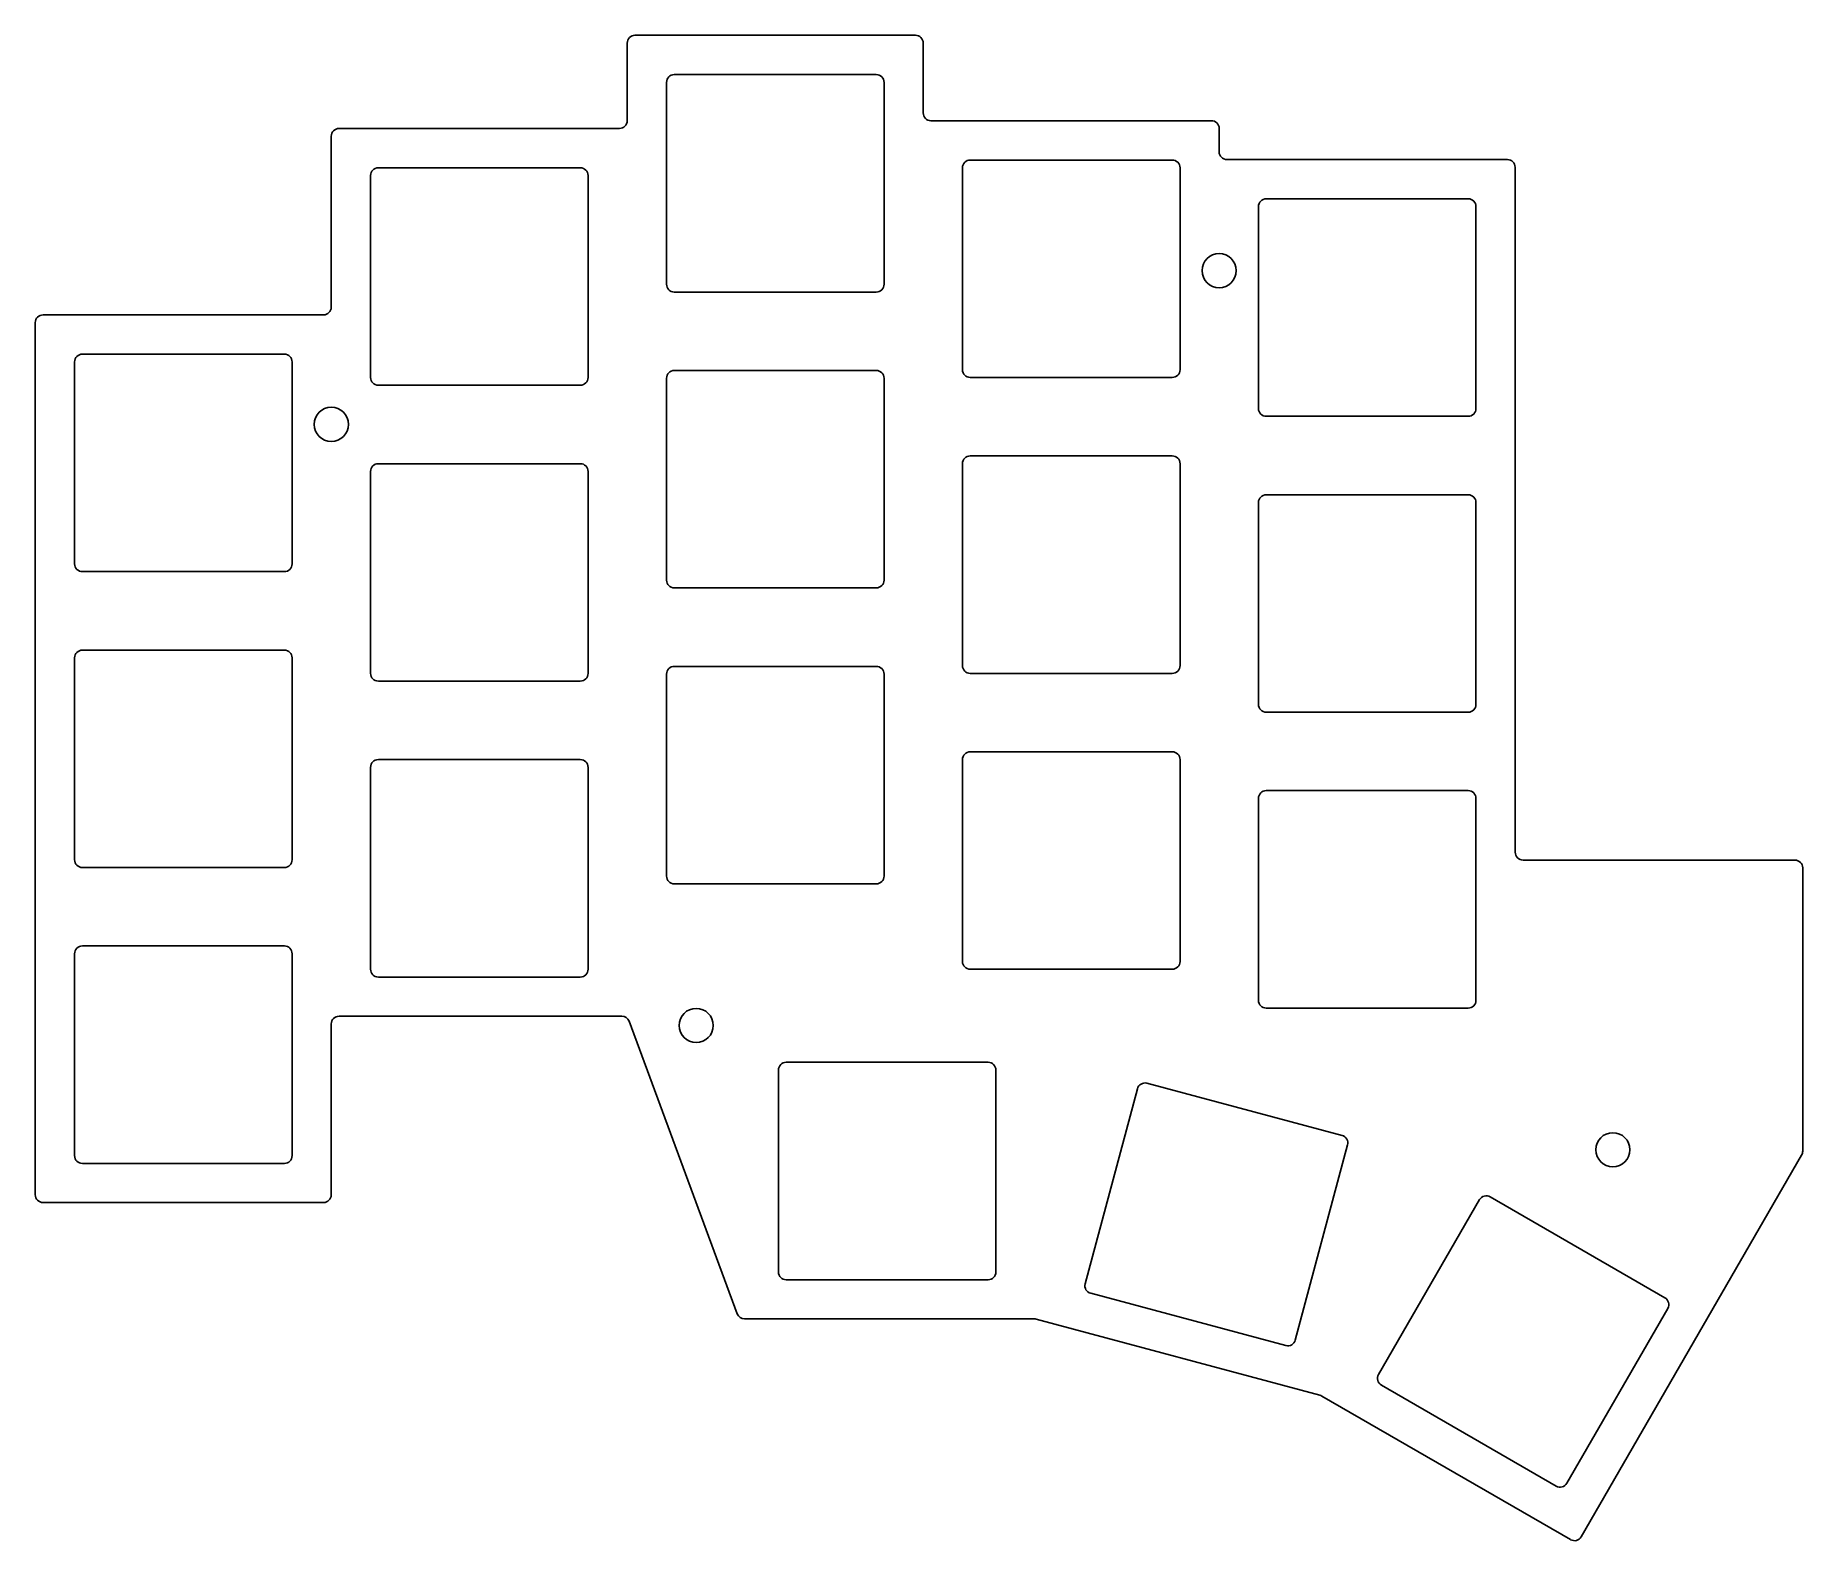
# Model space of a CAD drawing. Extents: x -57 to 57, y -48 to 48.
import ezdxf

# ---------------------------------------------------------------- set-up
doc = ezdxf.new("R2010")
doc.units = 0
doc.layers.add('VISIBLE', color=7, linetype='CONTINUOUS')

msp = doc.modelspace()

# ---------------------------------------------------------------- linework, layer by layer
at = {"layer": 'VISIBLE'}
for p, q in [((-18.78, 42.96), (-18.78, 47.96)), ((-18.28, 48.46), (-0.23, 48.46)), ((0.27, 47.96), (0.27, 43.46)), ((-2.75, 45.93), (-15.75, 45.93)), ((-16.25, 45.43), (-16.25, 32.43)), ((-2.25, 32.43), (-2.25, 45.43)), ((-37.33, 42.46), (-19.28, 42.46)), ((0.77, 42.96), (18.82, 42.96)), ((19.32, 42.46), (19.32, 40.96)), ((-37.83, 30.96), (-37.83, 41.96)), ((-21.8, 39.93), (-34.8, 39.93)), ((2.8, 39.93), (2.8, 26.93)), ((16.3, 40.43), (3.3, 40.43)), ((16.8, 26.93), (16.8, 39.93)), ((19.82, 40.46), (37.87, 40.46)), ((38.37, 39.96), (38.38, 37.86)), ((-35.3, 39.43), (-35.3, 26.43)), ((-21.3, 26.43), (-21.3, 39.43)), ((35.35, 37.93), (22.35, 37.93)), ((38.38, 37.86), (38.38, -4.14)), ((21.85, 37.43), (21.85, 24.43)), ((35.85, 24.43), (35.85, 37.43)), ((-15.75, 31.93), (-2.75, 31.93)), ((-56.88, -26.19), (-56.88, 29.96)), ((-56.38, 30.46), (-38.33, 30.46)), ((-54.35, 27.43), (-54.35, 14.43)), ((-40.85, 27.93), (-53.85, 27.93)), ((-40.35, 14.43), (-40.35, 27.43)), ((-16.25, 26.38), (-16.25, 13.38)), ((-2.75, 26.88), (-15.75, 26.88)), ((-2.25, 13.38), (-2.25, 26.38)), ((3.3, 26.43), (16.3, 26.43)), ((-34.8, 25.93), (-21.8, 25.93)), ((22.35, 23.93), (35.35, 23.93)), ((-21.8, 20.88), (-34.8, 20.88)), ((2.8, 20.88), (2.8, 7.88)), ((16.3, 21.38), (3.3, 21.38)), ((16.8, 7.88), (16.8, 20.88)), ((-35.3, 20.38), (-35.3, 7.38)), ((-21.3, 7.38), (-21.3, 20.38)), ((21.85, 18.38), (21.85, 5.38)), ((35.35, 18.88), (22.35, 18.88)), ((35.85, 5.38), (35.85, 18.38)), ((-53.85, 13.93), (-40.85, 13.93)), ((-15.75, 12.88), (-2.75, 12.88)), ((-54.35, 8.38), (-54.35, -4.62)), ((-40.85, 8.88), (-53.85, 8.88)), ((-40.35, -4.62), (-40.35, 8.38)), ((-34.8, 6.88), (-21.8, 6.88)), ((-16.25, 7.33), (-16.25, -5.67)), ((-2.75, 7.83), (-15.75, 7.83)), ((-2.25, -5.67), (-2.25, 7.33)), ((3.3, 7.38), (16.3, 7.38)), ((22.35, 4.88), (35.35, 4.88)), ((16.3, 2.33), (3.3, 2.33)), ((-35.3, 1.33), (-35.3, -11.67)), ((-21.8, 1.83), (-34.8, 1.83)), ((-21.3, -11.67), (-21.3, 1.33)), ((2.8, 1.83), (2.8, -11.17)), ((16.8, -11.17), (16.8, 1.83)), ((21.85, -0.67), (21.85, -13.67)), ((35.35, -0.17), (22.35, -0.17)), ((35.85, -13.67), (35.85, -0.67)), ((-53.85, -5.12), (-40.85, -5.12)), ((38.88, -4.64), (56.38, -4.64)), ((56.88, -5.14), (56.88, -23.38)), ((-15.75, -6.17), (-2.75, -6.17)), ((-40.85, -10.17), (-53.85, -10.17)), ((-54.35, -10.67), (-54.35, -23.67)), ((-40.35, -23.67), (-40.35, -10.67)), ((-34.8, -12.17), (-21.8, -12.17)), ((3.3, -11.67), (16.3, -11.67)), ((-19.13, -14.69), (-37.33, -14.69)), ((22.35, -14.17), (35.35, -14.17)), ((-37.83, -15.19), (-37.83, -26.19)), ((-11.7, -33.86), (-18.66, -15.02)), ((-9.05, -18.16), (-9.05, -31.16)), ((4.45, -17.66), (-8.55, -17.66)), ((4.95, -31.16), (4.95, -18.16)), ((27.23, -22.37), (14.67, -19.01)), ((14.06, -19.36), (10.7, -31.92)), ((24.22, -35.54), (27.58, -22.98)), ((56.81, -23.63), (42.62, -48.21)), ((-53.85, -24.17), (-40.85, -24.17)), ((-38.33, -26.69), (-56.38, -26.69)), ((36.07, -26.5), (29.57, -37.76)), ((48.01, -32.82), (36.76, -26.32)), ((-8.55, -31.66), (4.45, -31.66)), ((11.05, -32.53), (23.61, -35.89)), ((41.7, -44.76), (48.2, -33.5)), ((7.41, -34.18), (-11.23, -34.18)), ((25.81, -39.1), (7.54, -34.2)), ((29.76, -38.44), (41.01, -44.94)), ((41.94, -48.39), (25.93, -39.15))]:
    msp.add_line(p, q, dxfattribs=at)
for centre in [(19.32, 33.31), (-37.83, 23.41), (-14.34, -15.29), (44.66, -23.29)]:
    msp.add_circle(centre, 1.1, dxfattribs=at)
for centre, start, end in [((-18.28, 47.96), 89.9995, 180.0004), ((-0.23, 47.96), 0, 90), ((-15.75, 45.43), 90.0002, 179.9999), ((-2.75, 45.43), 0.0001, 89.9998), ((0.77, 43.46), 180, 270), ((-37.33, 41.96), 89.9995, 180.0004), ((-19.28, 42.96), 270.0004, 359.9988), ((18.82, 42.46), 0, 90), ((19.82, 40.96), 180, 270), ((-34.8, 39.43), 90.0002, 179.9999), ((-21.8, 39.43), 0.0001, 89.9998), ((3.3, 39.93), 90.0002, 179.9999), ((16.3, 39.93), 0.0001, 89.9998), ((37.87, 39.96), 0.0912, 89.9999), ((22.35, 37.43), 90.0002, 179.9999), ((35.35, 37.43), 0.0001, 89.9998), ((-15.75, 32.43), 180.0001, 269.9998), ((-2.75, 32.43), 270.0002, 359.9999), ((-38.33, 30.96), 270.0004, 359.9988), ((-56.38, 29.96), 89.9997, 180.0003), ((-53.85, 27.43), 90.0002, 179.9999), ((-40.85, 27.43), 0.0001, 89.9998), ((-34.8, 26.43), 180.0001, 269.9998), ((-21.8, 26.43), 270.0002, 359.9999), ((-15.75, 26.38), 90.0002, 179.9999), ((-2.75, 26.38), 0.0001, 89.9998), ((3.3, 26.93), 180.0001, 269.9998), ((16.3, 26.93), 270.0002, 359.9999), ((22.35, 24.43), 180.0001, 269.9998), ((35.35, 24.43), 270.0002, 359.9999), ((-34.8, 20.38), 90.0002, 179.9999), ((-21.8, 20.38), 0.0001, 89.9998), ((3.3, 20.88), 90.0002, 179.9999), ((16.3, 20.88), 0.0001, 89.9998), ((22.35, 18.38), 90.0002, 179.9999), ((35.35, 18.38), 0.0001, 89.9998), ((-53.85, 14.43), 180.0001, 269.9998), ((-40.85, 14.43), 270.0002, 359.9999), ((-15.75, 13.38), 180.0001, 269.9998), ((-2.75, 13.38), 270.0002, 359.9999), ((-53.85, 8.38), 90.0002, 179.9999), ((-40.85, 8.38), 0.0001, 89.9998), ((-34.8, 7.38), 180.0001, 269.9998), ((-21.8, 7.38), 270.0002, 359.9999), ((-15.75, 7.33), 90.0002, 179.9998), ((-2.75, 7.33), 0.0002, 89.9998), ((3.3, 7.88), 180.0001, 269.9998), ((16.3, 7.88), 270.0002, 359.9999), ((22.35, 5.38), 180.0001, 269.9998), ((35.35, 5.38), 270.0002, 359.9999), ((3.3, 1.83), 90.0002, 179.9998), ((16.3, 1.83), 0.0002, 89.9998), ((-34.8, 1.33), 90.0002, 179.9998), ((-21.8, 1.33), 0.0002, 89.9998), ((22.35, -0.67), 90.0002, 179.9998), ((35.35, -0.67), 0.0002, 89.9998), ((38.88, -4.14), 180.0001, 269.9998), ((-53.85, -4.62), 180.0001, 269.9998), ((-40.85, -4.62), 270.0002, 359.9999), ((-15.75, -5.67), 180.0002, 269.9998), ((-2.75, -5.67), 270.0002, 359.9998), ((56.38, -5.14), 0.0034, 90), ((-53.85, -10.67), 90.0002, 179.9998), ((-40.85, -10.67), 0.0002, 89.9998), ((3.3, -11.17), 180.0002, 269.9998), ((16.3, -11.17), 270.0002, 359.9998), ((-34.8, -11.67), 180.0002, 269.9998), ((-21.8, -11.67), 270.0002, 359.9998), ((-37.33, -15.19), 90.0002, 179.9998), ((-19.13, -15.19), 20.2778, 89.9999), ((22.35, -13.67), 180.0002, 269.9998), ((35.35, -13.67), 270.0002, 359.9998), ((-8.55, -18.16), 90.0002, 179.9998), ((4.45, -18.16), 0.0002, 89.9998), ((14.54, -19.49), 75.0003, 164.9999), ((27.1, -22.85), 345.0003, 74.9999), ((-53.85, -23.67), 180.0002, 269.9998), ((-40.85, -23.67), 270.0002, 359.9998), ((56.38, -23.38), 330, 0.0033), ((-56.38, -26.19), 179.9997, 270.0003), ((-38.33, -26.19), 270.0012, 359.9996), ((36.51, -26.75), 60, 150), ((-8.55, -31.16), 180.0002, 269.9998), ((4.45, -31.16), 270.0002, 359.9998), ((11.18, -32.05), 165.0003, 254.9999), ((47.76, -33.25), 330, 60), ((-11.23, -33.68), 200.2778, 269.9994), ((7.41, -34.68), 74.9999, 89.9992), ((23.74, -35.41), 255.0003, 344.9999), ((30.01, -38.01), 150, 240), ((25.68, -39.58), 60.0003, 74.9994), ((41.26, -44.51), 240, 330), ((42.19, -47.96), 240.0001, 330)]:
    msp.add_arc(centre, 0.5, start, end, dxfattribs=at)

doc.saveas('drawing.dxf')
